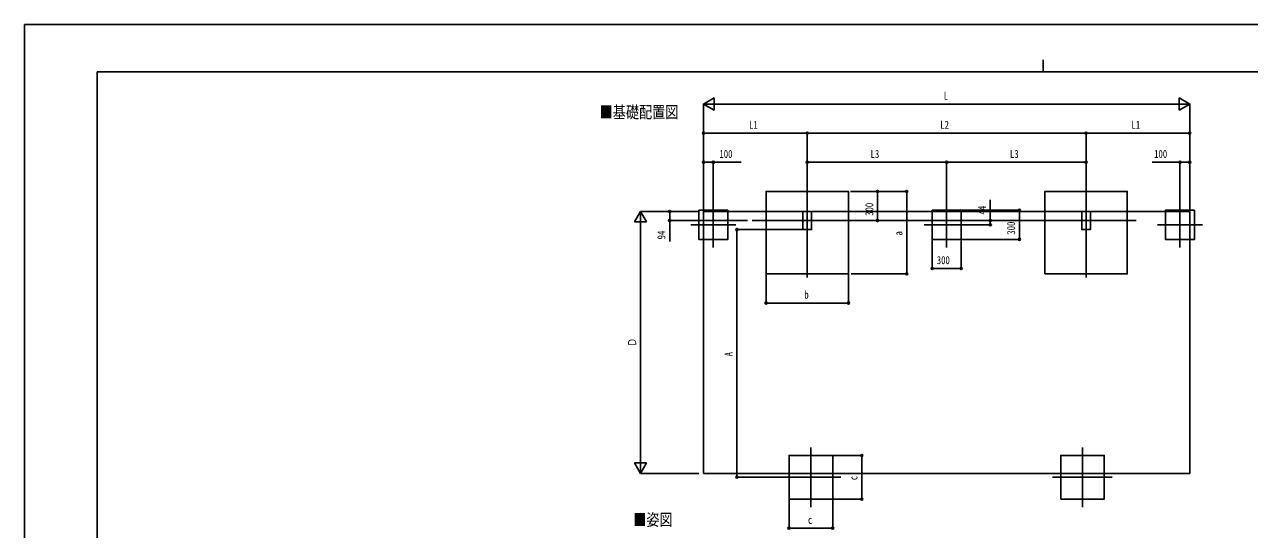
# Model space of a CAD drawing. Units: millimetres, scale not verified. Extents: x -10512 to 10512, y -7425 to 7425.
# Drawn here: x -10512 to 2114, y 2223 to 7425 of the extents above; entities that cross this region are included whole.
import ezdxf
from ezdxf.enums import TextEntityAlignment as Align

# ---------------------------------------------------------------- set-up
doc = ezdxf.new("R2010")
doc.units = ezdxf.units.MM
doc.header["$LTSCALE"] = 30
for name, color, linetype in [('0-2_USER1', 3, 'Continuous'), ('0-3_YKK_11E', 7, 'Continuous'), ('0-4_YKK_12', 2, 'Continuous'), ('0-5_YKK_A1', 4, 'Continuous'), ('0-6_YKK_D', 6, 'Continuous'), ('0-7_YKK_ZWAK', 7, 'Continuous')]:
    doc.layers.add(name, color=color, linetype=linetype)
doc.styles.add('ＭＳ ゴシック', font='')
doc.styles.get('ＭＳ ゴシック').set_extended_font_data('MS Gothic')

msp = doc.modelspace()

# ---------------------------------------------------------------- linework, layer by layer
at = {"layer": '0-3_YKK_11E'}
for points in [[(-2489.7, 5499.64), (-2489.7, 5311.64), (-2399.3, 5311.64), (-2399.3, 5499.64)], [(384.3, 5499.64), (384.3, 5311.64), (474.7, 5311.64), (474.7, 5499.64)]]:
    msp.add_lwpolyline(points, close=True, dxfattribs=at)
at = {"layer": '0-4_YKK_12'}
for p, q in [((-2444.5, 5719.09), (-2444.5, 4817.99)), ((429.5, 5719.09), (429.5, 4817.99)), ((-3412.5, 5594.14), (-3412.5, 5129.14)), ((-1007.5, 5594.14), (-1007.5, 5129.14)), ((1397.5, 5594.14), (1397.5, 5129.14)), ((-3645, 5361.64), (-3180, 5361.64)), ((-3010.96, 5405.64), (945.96, 5405.64)), ((-1240, 5361.64), (-775, 5361.64)), ((1630, 5361.64), (1165, 5361.64)), ((-2407.39, 3068.17), (-2407.39, 2453.17)), ((392.61, 3068.17), (392.61, 2453.17)), ((-2714.89, 2760.67), (-2099.89, 2760.67)), ((85.11, 2760.67), (700.11, 2760.67))]:
    msp.add_line(p, q, dxfattribs=at)
at = {"layer": '0-5_YKK_A1'}
for p, q in [((-3512.5, 5499.64), (1497.5, 5499.64)), ((-3512.5, 5499.64), (-3512.5, 2799.64)), ((1497.5, 5499.64), (1497.5, 2799.64)), ((1497.5, 2799.64), (-3512.5, 2799.64))]:
    msp.add_line(p, q, dxfattribs=at)
for points in [[(-2869.3, 4855.64), (-2019.3, 4855.64), (-2019.3, 5705.64), (-2869.3, 5705.64)], [(4.7, 4855.64), (854.7, 4855.64), (854.7, 5705.64), (4.7, 5705.64)], [(-3562.5, 5511.64), (-3262.5, 5511.64), (-3262.5, 5211.64), (-3562.5, 5211.64)], [(-1157.5, 5511.64), (-857.5, 5511.64), (-857.5, 5211.64), (-1157.5, 5211.64)], [(1547.5, 5511.64), (1247.5, 5511.64), (1247.5, 5211.64), (1547.5, 5211.64)], [(-2632.39, 2535.67), (-2182.39, 2535.67), (-2182.39, 2985.67), (-2632.39, 2985.67)], [(167.61, 2535.67), (617.61, 2535.67), (617.61, 2985.67), (167.61, 2985.67)]]:
    msp.add_lwpolyline(points, close=True, dxfattribs=at)
at = {"layer": '0-6_YKK_D'}
for p, q in [((-3512.5, 6605.64), (-3404.25, 6668.14)), ((-3512.5, 5549.64), (-3512.5, 6606.64)), ((-3512.5, 6605.64), (-3404.25, 6543.14)), ((-3512.5, 6605.64), (-3295.99, 6605.64)), ((-3404.25, 6543.14), (-3404.25, 6668.14)), ((-3387.5, 6605.64), (1372.5, 6605.64)), ((1497.5, 6605.64), (1280.99, 6605.64)), ((1497.5, 6605.64), (1389.25, 6668.14)), ((1389.25, 6668.14), (1389.25, 6543.14)), ((1497.5, 6605.64), (1389.25, 6543.14)), ((1497.5, 5549.64), (1497.5, 6606.64)), ((-3512.5, 5550.64), (-3512.5, 6306.64)), ((-2444.5, 6305.64), (-3512.5, 6305.64)), ((-2444.5, 5781.21), (-2444.5, 6306.64)), ((-2444.5, 5781.21), (-2444.5, 6306.64)), ((-2444.5, 6305.64), (429.5, 6305.64)), ((429.5, 5779.36), (429.5, 6306.64)), ((429.5, 5779.36), (429.5, 6306.64)), ((429.5, 6305.64), (1497.5, 6305.64)), ((1497.5, 5549.64), (1497.5, 6306.64)), ((-3512.5, 5500.64), (-3512.5, 6006.64)), ((-3412.5, 5595.14), (-3412.5, 6006.64)), ((-2444.5, 5720.09), (-2444.5, 6006.64)), ((-2444.5, 6005.64), (-1007.5, 6005.64)), ((-1007.5, 5595.14), (-1007.5, 6006.64)), ((-1007.5, 5595.14), (-1007.5, 6006.64)), ((-1007.5, 6005.64), (429.5, 6005.64)), ((429.5, 5720.09), (429.5, 6006.64)), ((1397.5, 5595.14), (1397.5, 6006.64)), ((1497.5, 5500.64), (1497.5, 6006.64)), ((-1998.57, 5705.64), (-1418.3, 5705.64)), ((-1998.57, 5705.64), (-1718.3, 5705.64)), ((-1719.3, 5405.64), (-1719.3, 5705.64)), ((-1419.3, 4855.64), (-1419.3, 5705.64)), ((-4162.5, 5499.64), (-4225, 5391.39)), ((-3562.5, 5499.64), (-4163.5, 5499.64)), ((-4162.5, 5499.64), (-4100, 5391.39)), ((-4162.5, 5499.64), (-4162.5, 5283.13)), ((-3562.5, 5499.64), (-3863.5, 5499.64)), ((-856.5, 5511.64), (-256.5, 5511.64)), ((-257.5, 5511.64), (-257.5, 5211.64)), ((-4225, 5391.39), (-4100, 5391.39)), ((-4162.5, 2924.64), (-4162.5, 5374.64)), ((-3061.8, 5405.64), (-3863.5, 5405.64)), ((-2490.2, 5311.64), (-3170.3, 5311.64)), ((-3169.3, 5311.64), (-3169.3, 2760.67)), ((-774, 5361.64), (-556.5, 5361.64)), ((-1157.5, 5210.64), (-1157.5, 4910.64)), ((-857.5, 5210.64), (-857.5, 4910.64)), ((-856.5, 5211.64), (-256.5, 5211.64)), ((-2869.3, 4856.57), (-2869.3, 4554.64)), ((-2019.3, 4854.64), (-2019.3, 4554.64)), ((-1993.48, 4855.64), (-1418.3, 4855.64)), ((-857.5, 4911.64), (-1157.5, 4911.64)), ((-2869.3, 4555.64), (-2019.3, 4555.64)), ((-4162.5, 2799.64), (-4225, 2907.89)), ((-4100, 2907.89), (-4225, 2907.89)), ((-4162.5, 2799.64), (-4162.5, 3016.15)), ((-4162.5, 2799.64), (-4100, 2907.89)), ((-2181.39, 2985.67), (-1881.39, 2985.67)), ((-1882.39, 2535.67), (-1882.39, 2985.67)), ((-3562.5, 2799.64), (-4163.5, 2799.64)), ((-2715.89, 2760.67), (-3170.3, 2760.67)), ((-2632.39, 2534.67), (-2632.39, 2234.67)), ((-2182.39, 2534.67), (-2182.39, 2234.67)), ((-2181.39, 2535.67), (-1881.39, 2535.67)), ((-2632.39, 2235.67), (-2182.39, 2235.67))]:
    msp.add_line(p, q, dxfattribs=at)
for points in [[(-3512.5, 6005.64), (-3412.5, 6005.64), (-3126, 6005.64)], [(1497.5, 6005.64), (1397.5, 6005.64), (1111, 6005.64)], [(-557.5, 5361.64), (-557.5, 5405.64), (-557.5, 5620.14)], [(-3862.5, 5499.64), (-3862.5, 5405.64), (-3862.5, 5191.14)]]:
    msp.add_lwpolyline(points, dxfattribs=at)
for centre in [(-3512.5, 6305.64), (-2444.5, 6305.64), (-2444.5, 6305.64), (429.5, 6305.64), (429.5, 6305.64), (1497.5, 6305.64), (-3512.5, 6005.64), (-3412.5, 6005.64), (-2444.5, 6005.64), (-1007.5, 6005.64), (-1007.5, 6005.64), (429.5, 6005.64), (1397.5, 6005.64), (1497.5, 6005.64), (-1719.3, 5705.64), (-1419.3, 5705.64), (-3862.5, 5499.64), (-257.5, 5511.64), (-3862.5, 5405.64), (-3169.3, 5311.64), (-1719.3, 5405.64), (-557.5, 5405.64), (-557.5, 5361.64), (-257.5, 5211.64), (-1419.3, 4855.64), (-1157.5, 4911.64), (-857.5, 4911.64), (-2869.3, 4555.64), (-2019.3, 4555.64), (-1882.39, 2985.67), (-3169.3, 2760.67), (-1882.39, 2535.67), (-2632.39, 2235.67), (-2182.39, 2235.67)]:
    msp.add_circle(centre, 10.62, dxfattribs=at)
at = {"layer": '0-7_YKK_ZWAK'}
for p, q in [((-12.45, 7062.5), (-12.45, 6937.5)), ((9737.55, 6937.5), (-9762.45, 6937.5)), ((-9762.45, -6312.5), (-9762.45, 6937.5))]:
    msp.add_line(p, q, dxfattribs=at)
msp.add_lwpolyline([(-10512.5, -7425), (10512.5, -7425), (10512.5, 7425), (-10512.5, 7425)], close=True, dxfattribs=at)

# ---------------------------------------------------------------- texts
at = {"layer": '0-2_USER1', "style": 'ＭＳ ゴシック', "width": 0.8}
for s, p in [('■基礎配置図', (-4583.7, 6423.03)), ('■姿図', (-4238.28, 2224.67))]:
    msp.add_text(s, height=123.8, dxfattribs=at).set_placement(p, align=Align.BOTTOM_LEFT)
at = {"layer": '0-6_YKK_D', "style": 'ＭＳ ゴシック', "width": 0.8}
for s, p in [('L', (-1037.5, 6625.64)), ('L1', (-3044.5, 6325.64)), ('L2', (-1073.5, 6325.64)), ('L1', (897.5, 6325.64)), ('100', (-3350, 6025.64)), ('L3', (-1792, 6025.64)), ('L3', (-355, 6025.64)), ('100', (1131, 6025.64)), ('300', (-1109.5, 4931.64)), ('b', (-2474.3, 4575.64)), ('c', (-2437.39, 2255.67))]:
    msp.add_text(s, height=82.48, dxfattribs=at).set_placement(p, align=Align.BOTTOM_LEFT)
for s, p in [('300', (-1739.3, 5453.64)), ('44', (-577.5, 5468.14)), ('300', (-277.5, 5259.64)), ('94', (-3882.5, 5211.14)), ('a', (-1439.3, 5250.64)), ('Ｄ', (-4182.5, 4104.64)), ('A', (-3189.3, 4006.15)), ('c', (-1902.39, 2730.67))]:
    msp.add_text(s, height=82.48, rotation=90, dxfattribs=at).set_placement(p, align=Align.BOTTOM_LEFT)

doc.saveas('drawing.dxf')
